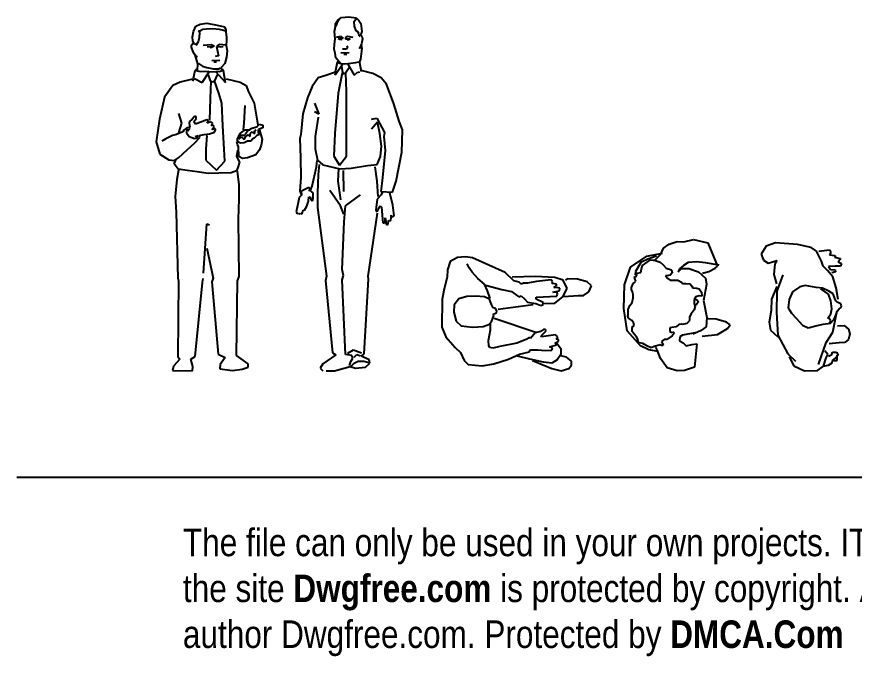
# Model space of a CAD drawing. Header units: millimetres. Extents: x 70390 to 391980, y 864 to 176336.
# Drawn here: x 70390 to 219535, y 864 to 114782 of the extents above; entities that cross this region are included whole.
import ezdxf

# ---------------------------------------------------------------- set-up
doc = ezdxf.new("R2010")
doc.units = ezdxf.units.MM
for name, color, linetype in [('01 - DWGFREE.com', 1, 'Continuous'), ('01 - DWGFREE.com @ 1', 1, 'Continuous'), ('家具外线', 144, 'Continuous')]:
    doc.layers.add(name, color=color, linetype=linetype)
doc.styles.add('Ajith', font='swissc.ttf', dxfattribs={"height": 9})

# ---------------------------------------------------------------- blocks, each defined once
blk = doc.blocks.new('MK-RC-0049')
at = {"layer": '家具外线'}
for p, q in [((70279.4, 11538.9), (70299.9, 11547.5)), ((70299.9, 11547.5), (70332.2, 11552.3)), ((70332.2, 11552.3), (70381.1, 11543.6)), ((70381.1, 11543.6), (70415.7, 11535.7)), ((70262.9, 11487.7), (70267.6, 11512.9)), ((70267.6, 11512.9), (70279.4, 11538.9)), ((70292, 11516.1), (70301.5, 11517.6)), ((70297.6, 11507.4), (70292, 11516.1)), ((70296, 11483.8), (70297.6, 11507.4)), ((70301.5, 11517.6), (70312.5, 11523.1)), ((70312.5, 11523.1), (70330.6, 11525.5)), ((70330.6, 11525.5), (70359.8, 11526.3)), ((70359.8, 11526.3), (70391.3, 11523.9)), ((70391.3, 11523.9), (70411.8, 11519.2)), ((70411.8, 11519.2), (70420.5, 11516.1)), ((70415.7, 11535.7), (70422.8, 11520.8)), ((70422.8, 11520.8), (70422.8, 11511.3)), ((70422.8, 11511.3), (70425.2, 11483.8)), ((70263.7, 11465.7), (70262.9, 11487.7)), ((70270, 11455.4), (70263.7, 11465.7)), ((70281, 11446.8), (70291.3, 11464.1)), ((70291.3, 11464.1), (70296, 11483.8)), ((70425.2, 11470.4), (70423.6, 11446)), ((70425.2, 11483.8), (70425.2, 11470.4)), ((70258.2, 11447.6), (70262.1, 11453.9)), ((70258.2, 11437.3), (70258.2, 11447.6)), ((70265.3, 11414.5), (70258.2, 11437.3)), ((70262.1, 11453.9), (70270, 11454.7)), ((70270, 11454.7), (70277.1, 11449.9)), ((70313.3, 11446.8), (70352.7, 11449.9)), ((70359.8, 11438.1), (70333.8, 11438.9)), ((70356.6, 11435.8), (70347.2, 11434.2)), ((70352.7, 11449.9), (70366.1, 11443.6)), ((70366.1, 11443.6), (70359.8, 11438.1)), ((70377.9, 11440.5), (70388.2, 11395.6)), ((70394.5, 11450.7), (70379.5, 11442.9)), ((70379.5, 11442.9), (70381.8, 11438.9)), ((70381.8, 11438.9), (70410.2, 11441.3)), ((70422.8, 11446.8), (70394.5, 11450.7)), ((70407.1, 11438.9), (70397.6, 11436.6)), ((70423.6, 11446), (70429.1, 11419.2)), ((70271.6, 11403.5), (70265.3, 11414.5)), ((70282.6, 11391.7), (70271.6, 11403.5)), ((70288.1, 11357.8), (70274.7, 11401.1)), ((70286.5, 11393.3), (70282.6, 11391.7)), ((70388.2, 11395.6), (70370.8, 11392.5)), ((70426, 11390.1), (70417.3, 11358.6)), ((70429.1, 11419.2), (70426, 11390.1)), ((70287.3, 11325.6), (70288.1, 11357.8)), ((70292, 11359.4), (70310.9, 11346)), ((70310.9, 11346), (70332.2, 11339)), ((70394.5, 11372.8), (70355.1, 11371.2)), ((70364.5, 11366.5), (70377.9, 11367.3)), ((70417.3, 11358.6), (70400, 11340.5)), ((70400, 11340.5), (70402.3, 11325.6)), ((70273.9, 11324), (70266, 11286.2)), ((70279.4, 11327.9), (70273.9, 11324)), ((70288.9, 11331.1), (70279.4, 11327.9)), ((70281, 11325.6), (70299.9, 11320.1)), ((70299.9, 11320.1), (70340.9, 11322.4)), ((70309.4, 11267.3), (70342.5, 11319.3)), ((70332.2, 11339), (70363.7, 11333.4)), ((70337.7, 11305.1), (70348, 11276)), ((70342.5, 11319.3), (70372.4, 11320.1)), ((70363.7, 11333.4), (70390.5, 11333.4)), ((70370, 11276), (70383.4, 11304.3)), ((70372.4, 11320.1), (70421.2, 11267.3)), ((70392.1, 11319.3), (70377.1, 11320.8)), ((70390.5, 11333.4), (70396.8, 11338.2)), ((70407.8, 11324.8), (70392.1, 11319.3)), ((70407.1, 11330.3), (70403.9, 11330.3)), ((70411, 11324), (70407.1, 11330.3)), ((70421.2, 11267.3), (70411, 11324)), ((70202.8, 11268.7), (70168.3, 11253.3)), ((70263.3, 11282.9), (70202.8, 11268.7)), ((70268.4, 11282.3), (70262.9, 11274.4)), ((70266, 11286.2), (70268.4, 11282.3)), ((70271.6, 11287), (70309.4, 11267.3)), ((70351.2, 11273.4), (70347.6, 11190.4)), ((70348, 11276), (70359.8, 11271.3)), ((70359.8, 11271.3), (70370, 11276)), ((70389.1, 11216.5), (70367.8, 11275.8)), ((70423.6, 11285.3), (70491.2, 11268.7)), ((70491.2, 11268.7), (70519.7, 11253.3)), ((70168.3, 11253.3), (70128, 11197.5)), ((70519.7, 11253.3), (70529.2, 11226)), ((70529.2, 11226), (70558.9, 11169.1)), ((70128, 11197.5), (70104.2, 11092)), ((70347.6, 11190.4), (70344, 11086)), ((70403.4, 11167.9), (70389.1, 11216.5)), ((70408.1, 11059.9), (70403.4, 11167.9)), ((70511.4, 11071.8), (70516.2, 11157.2)), ((70558.9, 11169.1), (70576.7, 11062.3)), ((70211.1, 11071.8), (70196.8, 11119.3)), ((70272.8, 11103.8), (70260.9, 11090.8)), ((70279.9, 11103.8), (70272.8, 11103.8)), ((70279.9, 11094.3), (70279.9, 11103.8)), ((70104.2, 11092), (70088.8, 10982.8)), ((70196.8, 11026.7), (70211.1, 11071.8)), ((70247.9, 11080.1), (70246.7, 11073)), ((70246.7, 11073), (70250.2, 11052.8)), ((70260.9, 11090.8), (70247.9, 11080.1)), ((70269.2, 11078.9), (70279.9, 11094.3)), ((70277.6, 11067.1), (70269.2, 11078.9)), ((70331, 11088.4), (70277.6, 11067.1)), ((70339.3, 11084.9), (70331, 11088.4)), ((70333.3, 11071.8), (70339.3, 11084.9)), ((70351.2, 11078.9), (70333.3, 11071.8)), ((70360.6, 11073), (70351.2, 11078.9)), ((70352.3, 11061.1), (70360.6, 11073)), ((70361.8, 11061.1), (70352.3, 11061.1)), ((70366.6, 11055.2), (70361.8, 11061.1)), ((70415.3, 10947.3), (70408.1, 11059.9)), ((70506.7, 11041), (70511.4, 11071.8)), ((70572, 11055.2), (70585, 11067.1)), ((70585, 11067.1), (70600.4, 11062.3)), ((70600.4, 11062.3), (70600.4, 11050.5)), ((70215.8, 11031.5), (70185, 11017.2)), ((70220.6, 11038.6), (70215.8, 11031.5)), ((70234.8, 11050.5), (70220.6, 11038.6)), ((70236, 11044.5), (70233.6, 11026.7)), ((70233.6, 11026.7), (70246.7, 11007.8)), ((70250.2, 11052.8), (70234.8, 11050.5)), ((70240.7, 11035), (70249.1, 11048.1)), ((70317.9, 11017.2), (70344, 11020.8)), ((70344, 11020.8), (70367.8, 11029.1)), ((70355.9, 11042.2), (70366.6, 11055.2)), ((70372.5, 11044.5), (70355.9, 11042.2)), ((70367.8, 11029.1), (70373.7, 11039.8)), ((70373.7, 11039.8), (70372.5, 11044.5)), ((70484.1, 11007.8), (70492.4, 11024.4)), ((70492.4, 11024.4), (70516.2, 11039.8)), ((70516.2, 11039.8), (70539.9, 11041)), ((70516.2, 11019.6), (70530.4, 11038.6)), ((70519.7, 11011.3), (70531.6, 11018.4)), ((70530.4, 11038.6), (70547, 11048.1)), ((70531.6, 11018.4), (70539.9, 11007.8)), ((70539.9, 11007.8), (70541.1, 11024.4)), ((70541.1, 11024.4), (70549.4, 11031.5)), ((70547, 11048.1), (70572, 11055.2)), ((70549.4, 11031.5), (70561.3, 11022)), ((70561.3, 11022), (70562.5, 11037.4)), ((70562.5, 11037.4), (70568.4, 11041)), ((70579.1, 11042.2), (70576.7, 11030.3)), ((70576.7, 11030.3), (70583.8, 11017.2)), ((70600.4, 11050.5), (70579.1, 11042.2)), ((70583.8, 11038.6), (70596.9, 10993.5)), ((70088.8, 10982.8), (70105.4, 10923.5)), ((70135.1, 10997.1), (70114.9, 10985.2)), ((70167.1, 11013.7), (70135.1, 10997.1)), ((70185, 11017.2), (70167.1, 11013.7)), ((70246.7, 11007.8), (70272.8, 10999.5)), ((70272.8, 10976.9), (70297.7, 11004.2)), ((70272.8, 10999.5), (70290.6, 11003)), ((70275.2, 11007.8), (70289.4, 11013.7)), ((70295.4, 11012.5), (70317.9, 11017.2)), ((70297.7, 11004.2), (70295.4, 11012.5)), ((70332.2, 11012.5), (70327.4, 10948.5)), ((70479.4, 10969.8), (70475.8, 10982.8)), ((70477, 10992.3), (70482.9, 11006.6)), ((70482.9, 10981.7), (70477, 10992.3)), ((70482.9, 11006.6), (70497.2, 11014.9)), ((70492.4, 10976.9), (70482.9, 10981.7)), ((70485.3, 10995.9), (70497.2, 11006.6)), ((70511.4, 10978.1), (70492.4, 10976.9)), ((70497.2, 11014.9), (70515, 11014.9)), ((70497.2, 11006.6), (70511.4, 10993.5)), ((70511.4, 10993.5), (70519.7, 11011.3)), ((70526.8, 10985.2), (70511.4, 10978.1)), ((70542.3, 10986.4), (70526.8, 10985.2)), ((70551.8, 10997.1), (70542.3, 10986.4)), ((70558.9, 11000.6), (70551.8, 10997.1)), ((70570.8, 11012.5), (70558.9, 11000.6)), ((70583.8, 11017.2), (70570.8, 11012.5)), ((70596.9, 10993.5), (70592.1, 10967.4)), ((70196.8, 10908.1), (70237.2, 10943.7)), ((70237.2, 10943.7), (70272.8, 10976.9)), ((70327.4, 10948.5), (70326.2, 10893.9)), ((70417.6, 10890.3), (70415.3, 10947.3)), ((70479.4, 10942.5), (70473.4, 10912.9)), ((70484.1, 10959.1), (70479.4, 10969.8)), ((70485.3, 10912.9), (70484.1, 10959.1)), ((70585, 10944.9), (70566, 10920)), ((70592.1, 10967.4), (70585, 10944.9)), ((70105.4, 10923.5), (70149.3, 10896.3)), ((70176.6, 10892.7), (70196.8, 10908.1)), ((70473.4, 10912.9), (70487.7, 10884.4)), ((70503.1, 10903.4), (70485.3, 10912.9)), ((70526.8, 10905.8), (70503.1, 10903.4)), ((70566, 10920), (70526.8, 10905.8)), ((70149.3, 10896.3), (70176.6, 10892.7)), ((70174.3, 10877.3), (70182.6, 10895.1)), ((70193.3, 10851.2), (70174.3, 10877.3)), ((70326.2, 10893.9), (70377.3, 10846.4)), ((70377.3, 10846.4), (70417.6, 10890.3)), ((70480.5, 10859.5), (70474.6, 10842.9)), ((70487.7, 10884.4), (70480.5, 10859.5)), ((70194.9, 10846.3), (70187.1, 10802.5)), ((70237.2, 10845.3), (70193.3, 10851.2)), ((70284.7, 10839.3), (70237.2, 10845.3)), ((70338.1, 10831), (70284.7, 10839.3)), ((70389.1, 10832.2), (70338.1, 10831)), ((70448.5, 10833.4), (70389.1, 10832.2)), ((70474.6, 10842.9), (70448.5, 10833.4)), ((70486.3, 10776.7), (70478.6, 10841.1)), ((70187.1, 10802.5), (70179.4, 10720)), ((70486.3, 10707.1), (70486.3, 10776.7)), ((70179.4, 10720), (70184.6, 10645.3)), ((70483.7, 10611.8), (70486.3, 10707.1)), ((70184.6, 10645.3), (70192.3, 10328.3)), ((70316.1, 10351.5), (70331.6, 10588.6)), ((70331.6, 10588.6), (70344.5, 10583.4)), ((70486.3, 10336), (70483.7, 10611.8)), ((70331.6, 10472.6), (70362.5, 10328.3)), ((70478.6, 10315.4), (70486.3, 10336)), ((70192.3, 10328.3), (70194.9, 10315.4)), ((70194.9, 10315.4), (70192.3, 9949.5)), ((70274.8, 9952.1), (70310.9, 10307.7)), ((70310.9, 10307.7), (70313.5, 10325.7)), ((70362.5, 10328.3), (70354.8, 10310.3)), ((70354.8, 10310.3), (70385.7, 9962.4)), ((70473.4, 9957.2), (70478.6, 10315.4)), ((70202.6, 9939.2), (70171.7, 9905.7)), ((70192.3, 9949.5), (70202.6, 9939.2)), ((70254.2, 9939.2), (70274.8, 9952.1)), ((70264.5, 9903.1), (70254.2, 9939.2)), ((70385.7, 9962.4), (70419.3, 9946.9)), ((70419.3, 9946.9), (70396.1, 9913.4)), ((70530.2, 9916), (70473.4, 9957.2)), ((70171.7, 9905.7), (70166.5, 9885)), ((70261.9, 9882.5), (70264.5, 9903.1)), ((70396.1, 9913.4), (70393.5, 9892.8)), ((70393.5, 9892.8), (70455.4, 9885)), ((70501.8, 9890.2), (70530.2, 9900.5)), ((70530.2, 9900.5), (70530.2, 9916)), ((70166.5, 9885), (70261.9, 9882.5)), ((70455.4, 9885), (70501.8, 9890.2))]:
    blk.add_line(p, q, dxfattribs=at)
blk = doc.blocks.new('MK-RC-0050')
at = {"layer": '家具外线'}
for p, q in [((71442.1, 11579.2), (71477.2, 11583.5)), ((71477.2, 11583.5), (71512.3, 11578.3)), ((71413.5, 11536.3), (71414.2, 11550.9)), ((71414.2, 11550.9), (71423.3, 11565.5)), ((71422, 11557.7), (71414.8, 11538.9)), ((71430.4, 11569.7), (71422, 11557.7)), ((71423.3, 11565.5), (71442.1, 11579.2)), ((71503.2, 11561.2), (71510.3, 11570.6)), ((71505.1, 11538), (71503.2, 11561.2)), ((71510.3, 11570.6), (71515.5, 11573.2)), ((71512.3, 11578.3), (71526.6, 11565.5)), ((71526.6, 11565.5), (71535, 11551.7)), ((71535, 11551.7), (71539.6, 11512.3)), ((71409, 11513.1), (71413.5, 11536.3)), ((71410.9, 11495.1), (71409, 11513.1)), ((71512.9, 11516.6), (71505.1, 11538)), ((71521.4, 11510.6), (71512.9, 11516.6)), ((71526.6, 11503.7), (71521.4, 11510.6)), ((71527.9, 11491.7), (71526.6, 11503.7)), ((71539.6, 11512.3), (71533.7, 11494.3)), ((71408.3, 11449.7), (71412.2, 11478)), ((71412.2, 11478), (71410.9, 11495.1)), ((71418.1, 11484.8), (71438.2, 11490)), ((71427.2, 11478.8), (71444.1, 11474.5)), ((71449.9, 11478.8), (71427.2, 11478.8)), ((71444.1, 11474.5), (71433.7, 11474.5)), ((71438.2, 11490), (71449.9, 11478.8)), ((71471.4, 11488.3), (71460.3, 11481.4)), ((71460.3, 11481.4), (71462.9, 11478)), ((71462.9, 11478), (71484.3, 11477.1)), ((71484.3, 11477.1), (71470.1, 11473.7)), ((71470.1, 11473.7), (71479.1, 11472.8)), ((71498.6, 11484), (71471.4, 11488.3)), ((71533.7, 11494.3), (71526.6, 11489.1)), ((71533.7, 11494.3), (71539.6, 11490)), ((71542.8, 11477.1), (71538.3, 11454)), ((71539.6, 11490), (71542.8, 11477.1)), ((71407, 11428.2), (71408.3, 11449.7)), ((71412.9, 11408.5), (71407, 11428.2)), ((71466.2, 11428.2), (71447.3, 11428.2)), ((71470.7, 11434.2), (71466.2, 11428.2)), ((71468.1, 11444.5), (71470.7, 11434.2)), ((71532.4, 11437.7), (71527.2, 11429.1)), ((71538.3, 11454), (71532.4, 11437.7)), ((71539.6, 11431.7), (71537, 11405.1)), ((71537.6, 11448.8), (71539.6, 11431.7)), ((71416.1, 11386.2), (71412.9, 11408.5)), ((71436.9, 11360.5), (71416.1, 11386.2)), ((71439.5, 11409.4), (71479.1, 11411.1)), ((71453.2, 11404.2), (71468.8, 11404.2)), ((71533.1, 11380.2), (71527.2, 11363.9)), ((71537, 11405.1), (71533.1, 11380.2)), ((71422, 11364.8), (71410.9, 11309)), ((71412.9, 11303.9), (71449.3, 11357)), ((71428.5, 11369.9), (71422, 11364.8)), ((71424.6, 11363.9), (71438.9, 11358.8)), ((71438.9, 11358.8), (71455.8, 11357)), ((71442.8, 11344.2), (71446.7, 11316.7)), ((71455.8, 11357), (71474.6, 11358.8)), ((71465.5, 11319.3), (71479.8, 11339.9)), ((71473.3, 11355.3), (71503.8, 11302.2)), ((71474.6, 11358.8), (71511.6, 11363)), ((71511.6, 11363), (71525.3, 11367.3)), ((71527.2, 11363.9), (71529.8, 11363)), ((71529.8, 11363), (71537, 11320.2)), ((71367, 11301.1), (71330.2, 11289.8)), ((71413.5, 11317.2), (71367, 11301.1)), ((71410.9, 11309), (71412.9, 11303.9)), ((71446.6, 11312.4), (71427, 11217)), ((71446.7, 11316.7), (71455.8, 11307.3)), ((71455.8, 11307.3), (71465.5, 11319.3)), ((71466.2, 11225.1), (71463.8, 11314)), ((71503.8, 11302.2), (71517.5, 11315)), ((71517.5, 11315), (71531.1, 11319.3)), ((71592.4, 11310.8), (71537.3, 11325.3)), ((71632.8, 11289.8), (71592.4, 11310.8)), ((71330.2, 11289.8), (71302.1, 11247.7)), ((71658.5, 11259.1), (71632.8, 11289.8)), ((71302.1, 11247.7), (71280, 11194.4)), ((71466.2, 11105.5), (71466.2, 11225.1)), ((71694.1, 11165.3), (71658.5, 11259.1)), ((71280, 11194.4), (71256.7, 11116.8)), ((71427, 11217), (71409.9, 11023.1)), ((71313.1, 11168.5), (71333.9, 11115.2)), ((71719.8, 11081.3), (71694.1, 11165.3)), ((71256.7, 11116.8), (71246.9, 11018.2)), ((71333.9, 11115.2), (71313.1, 11126.5)), ((71330.2, 11100.6), (71316.8, 11008.5)), ((71467.4, 10973), (71466.2, 11105.5)), ((71586.3, 11090.9), (71612, 11095.8)), ((71615.7, 11076.4), (71587.5, 11044.1)), ((71612, 11095.8), (71648.7, 11027.9)), ((71626.7, 11023.1), (71615.7, 11076.4)), ((71735.7, 11040.8), (71719.8, 11081.3)), ((71246.9, 11018.2), (71242, 10998.8)), ((71409.9, 11023.1), (71406.2, 10913.1)), ((71634, 10961.6), (71626.7, 11023.1)), ((71648.7, 11027.9), (71646.3, 11008.5)), ((71732, 10932.5), (71735.7, 11040.8)), ((71242, 10998.8), (71245.7, 10905.1)), ((71316.8, 11008.5), (71316.8, 10948.7)), ((71646.3, 11008.5), (71652.4, 10940.6)), ((71316.8, 10948.7), (71327.8, 10895.4)), ((71466.2, 10913.1), (71467.4, 10973)), ((71630.4, 10911.5), (71634, 10961.6)), ((71652.4, 10940.6), (71637.7, 10795.1)), ((71245.7, 10905.1), (71248.2, 10811.3)), ((71406.2, 10913.1), (71433.1, 10871.1)), ((71433.1, 10871.1), (71466.2, 10913.1)), ((71613.2, 10874.4), (71630.4, 10911.5)), ((71705.1, 10793.5), (71732, 10932.5)), ((71302.1, 10769.3), (71322.9, 10863)), ((71322.9, 10863), (71326.6, 10893.7)), ((71327.8, 10895.4), (71352.3, 10872.7)), ((71335, 10873.6), (71331, 10825.9)), ((71352.3, 10872.7), (71434.4, 10853.3)), ((71488.3, 10856.6), (71566.7, 10869.5)), ((71566.7, 10869.5), (71613.2, 10874.4)), ((71614.2, 10794.1), (71604.1, 10863)), ((71331, 10825.9), (71327, 10738.4)), ((71427.4, 10794.1), (71429.4, 10855)), ((71434.4, 10853.3), (71488.3, 10856.6)), ((71453.5, 10743.7), (71451.5, 10844.4)), ((71248.2, 10811.3), (71243.3, 10746.7)), ((71439.5, 10704), (71427.4, 10794.1)), ((71618.2, 10719.9), (71614.2, 10794.1)), ((71637.7, 10795.1), (71631.6, 10743.4)), ((71687.9, 10740.2), (71705.1, 10793.5)), ((71243.3, 10746.7), (71250.6, 10725.6)), ((71248.4, 10745), (71251, 10725.9)), ((71250.6, 10746.7), (71286.1, 10764.4)), ((71292.7, 10748.4), (71284.2, 10749.5)), ((71286.1, 10764.4), (71291, 10758)), ((71291, 10758), (71292.3, 10746.7)), ((71292.3, 10746.7), (71302.1, 10769.3)), ((71307.2, 10738.2), (71292.7, 10748.4)), ((71307.2, 10724.8), (71307.2, 10738.2)), ((71327, 10738.4), (71327, 10666.9)), ((71437.4, 10674.8), (71387.2, 10749)), ((71631.6, 10743.4), (71687.9, 10740.2)), ((71638.5, 10739.4), (71633.4, 10728.1)), ((71689.6, 10678.7), (71675.1, 10737.1)), ((71239, 10714.6), (71233.9, 10691)), ((71251, 10725.9), (71239, 10714.6)), ((71275.7, 10673.1), (71285, 10697.8)), ((71285, 10697.8), (71285.9, 10718)), ((71285.9, 10718), (71291.8, 10716.9)), ((71291.8, 10716.9), (71295.2, 10707.9)), ((71295.2, 10707.9), (71302.1, 10698.9)), ((71302.1, 10698.9), (71306.3, 10706.8)), ((71306.3, 10706.8), (71307.2, 10724.8)), ((71461.5, 10674.8), (71533.8, 10727.8)), ((71614.6, 10706.8), (71607.8, 10654)), ((71633.4, 10728.1), (71614.6, 10706.8)), ((71233.9, 10691), (71225.4, 10646.1)), ((71256.1, 10642.7), (71258.6, 10656.2)), ((71258.6, 10656.2), (71264.6, 10654)), ((71264.6, 10654), (71275.7, 10673.1)), ((71327, 10666.9), (71371.2, 10338.3)), ((71453.5, 10635.1), (71437.4, 10674.8)), ((71455.5, 10598), (71461.5, 10674.8)), ((71614.6, 10646.1), (71628.3, 10675.3)), ((71628.3, 10675.3), (71634.2, 10669.7)), ((71634.2, 10669.7), (71641.9, 10594.4)), ((71695.6, 10628.1), (71689.6, 10678.7)), ((71225.4, 10646.1), (71230.5, 10638.2)), ((71230.5, 10638.2), (71236.5, 10640.5)), ((71236.5, 10640.5), (71240.7, 10634.9)), ((71240.7, 10634.9), (71245.9, 10640.5)), ((71245.9, 10640.5), (71252.7, 10636)), ((71252.7, 10636), (71256.1, 10642.7)), ((71570, 10338.3), (71616.2, 10640.4)), ((71607.8, 10654), (71614.6, 10646.1)), ((71652.1, 10597.8), (71653, 10616.9)), ((71653, 10616.9), (71658.9, 10584.3)), ((71681.9, 10615.7), (71681.9, 10630.4)), ((71681.9, 10630.4), (71687.9, 10620.2)), ((71687.9, 10620.2), (71695.6, 10628.1)), ((71445.5, 10370.1), (71455.5, 10598)), ((71641.9, 10594.4), (71649.6, 10592.1)), ((71649.6, 10592.1), (71652.1, 10597.8)), ((71658.9, 10584.3), (71667.4, 10587.7)), ((71667.4, 10587.7), (71669.1, 10604.5)), ((71669.1, 10604.5), (71678.5, 10603.4)), ((71678.5, 10603.4), (71681.9, 10615.7)), ((71371.2, 10338.3), (71365.1, 10317.1)), ((71451.5, 10340.9), (71445.5, 10370.1)), ((71445.5, 10319.7), (71451.5, 10340.9)), ((71572, 10322.4), (71570, 10338.3)), ((71365.1, 10317.1), (71399.3, 9969.9)), ((71461.5, 9962), (71445.5, 10319.7)), ((71551.9, 9964.6), (71572, 10322.4)), ((71473.6, 9967.3), (71499.7, 9983.2)), ((71499.7, 9983.2), (71537.9, 9969.9)), ((71415.4, 9959.3), (71353.1, 9916.9)), ((71399.3, 9969.9), (71415.4, 9959.3)), ((71491.7, 9956.7), (71461.5, 9962)), ((71487.7, 9927.5), (71497.7, 9943.4)), ((71497.7, 9943.4), (71491.7, 9956.7)), ((71502.8, 9948.8), (71515.7, 9960.6)), ((71515.7, 9960.6), (71533.6, 9955.4)), ((71537.9, 9954), (71551.9, 9964.6)), ((71576, 9935.5), (71537.9, 9954)), ((71578, 9919.6), (71576, 9935.5)), ((71353.1, 9916.9), (71341, 9895.7)), ((71341, 9895.7), (71353.1, 9882.5)), ((71409.3, 9882.5), (71483.6, 9903.7)), ((71481.6, 9909), (71487.7, 9927.5)), ((71483.6, 9903.7), (71509.7, 9895.7)), ((71487, 9903), (71502.8, 9920.1)), ((71502.8, 9920.1), (71522.7, 9929.2)), ((71509.7, 9895.7), (71557.9, 9901)), ((71522.7, 9929.2), (71549.4, 9929.2)), ((71549.4, 9929.2), (71574.2, 9922.7)), ((71557.9, 9901), (71578, 9919.6)), ((71369.2, 9882.5), (71409.3, 9882.5))]:
    blk.add_line(p, q, dxfattribs=at)
blk = doc.blocks.new('MK-RC-0053')
at = {"layer": '家具外线'}
for p, q in [((75318.6, 10359.9), (75307.9, 10323.4)), ((75350.5, 10378.1), (75318.6, 10359.9)), ((75385.5, 10381.2), (75350.5, 10378.1)), ((75416, 10376.6), (75385.5, 10381.2)), ((75402.3, 10332.5), (75393.1, 10349.3)), ((75559, 10312.8), (75416, 10376.6)), ((75307.9, 10323.4), (75306.4, 10291.5)), ((75414.4, 10314.3), (75402.3, 10332.5)), ((75440.3, 10285.4), (75414.4, 10314.3)), ((75597.1, 10276.3), (75559, 10312.8)), ((75306.4, 10291.5), (75292.7, 10241.3)), ((75469.2, 10261.1), (75440.3, 10285.4)), ((75689.9, 10294.5), (75589.4, 10291.5)), ((75619.9, 10270.2), (75597.1, 10276.3)), ((75696, 10273.2), (75656.4, 10265.6)), ((75775.1, 10290), (75689.9, 10294.5)), ((75759.9, 10280.8), (75696, 10273.2)), ((75766, 10271.7), (75759.9, 10280.8)), ((75811.6, 10279.3), (75775.1, 10290)), ((75829.9, 10242.8), (75811.6, 10279.3)), ((75832.9, 10283.9), (75822.3, 10279.3)), ((75874, 10282.4), (75832.9, 10283.9)), ((75916.6, 10271.7), (75874, 10282.4)), ((75292.7, 10241.3), (75283.6, 10195.7)), ((75481.4, 10232.2), (75469.2, 10261.1)), ((75473.8, 10256.5), (75543.8, 10238.3)), ((75543.8, 10238.3), (75586.4, 10229.1)), ((75629, 10261.1), (75619.9, 10270.2)), ((75639.7, 10265.6), (75629, 10261.1)), ((75656.4, 10265.6), (75639.7, 10265.6)), ((75764.4, 10264.1), (75766, 10271.7)), ((75782.7, 10261.1), (75764.4, 10264.1)), ((75772.1, 10247.4), (75782.7, 10253.5)), ((75790.3, 10245.9), (75772.1, 10247.4)), ((75782.7, 10253.5), (75782.7, 10261.1)), ((75797.9, 10244.3), (75790.3, 10245.9)), ((75796.4, 10232.2), (75797.9, 10244.3)), ((75810.1, 10206.3), (75829.9, 10242.8)), ((75936.4, 10253.5), (75916.6, 10271.7)), ((75924.2, 10227.6), (75936.4, 10253.5)), ((75391.6, 10207.8), (75356.6, 10197.2)), ((75429.7, 10209.4), (75391.6, 10207.8)), ((75469.2, 10206.3), (75429.7, 10209.4)), ((75490.5, 10195.7), (75469.2, 10206.3)), ((75493.6, 10198.7), (75481.4, 10232.2)), ((75586.4, 10229.1), (75618.4, 10206.3)), ((75618.4, 10206.3), (75629, 10210.9)), ((75629, 10210.9), (75642.7, 10197.2)), ((75694.4, 10204.8), (75784.2, 10209.4)), ((75694.4, 10195.7), (75694.4, 10204.8)), ((75767.5, 10226.1), (75796.4, 10232.2)), ((75785.8, 10224.6), (75767.5, 10226.1)), ((75775.1, 10179), (75810.1, 10206.3)), ((75784.2, 10209.4), (75787.3, 10217)), ((75787.3, 10217), (75785.8, 10224.6)), ((75814.7, 10207.8), (75877.1, 10212.4)), ((75877.1, 10212.4), (75901.4, 10212.4)), ((75901.4, 10212.4), (75924.2, 10227.6)), ((75283.6, 10195.7), (75282, 10074)), ((75336.8, 10171.4), (75335.3, 10139.4)), ((75356.6, 10197.2), (75336.8, 10171.4)), ((75499.7, 10172.9), (75490.5, 10195.7)), ((75507.3, 10157.7), (75499.7, 10172.9)), ((75528.6, 10151.6), (75680.7, 10172.9)), ((75642.7, 10197.2), (75656.4, 10182)), ((75656.4, 10182), (75692.9, 10177.4)), ((75692.9, 10177.4), (75714.2, 10168.3)), ((75724.9, 10180.5), (75694.4, 10195.7)), ((75714.2, 10168.3), (75724.9, 10172.9)), ((75724.9, 10172.9), (75724.9, 10180.5)), ((75726.4, 10177.4), (75775.1, 10179)), ((75335.3, 10139.4), (75344.4, 10099.9)), ((75516.4, 10154.6), (75507.3, 10157.7)), ((75507.3, 10130.3), (75521, 10136.4)), ((75508.8, 10124.2), (75507.3, 10130.3)), ((75522.5, 10145.5), (75516.4, 10154.6)), ((75521, 10136.4), (75522.5, 10145.5)), ((75344.4, 10099.9), (75367.3, 10078.6)), ((75490.5, 10086.2), (75501.2, 10101.4)), ((75501.2, 10101.4), (75508.8, 10124.2)), ((75510.3, 10112.1), (75697.5, 10049.7)), ((75282, 10074), (75300.3, 10031.5)), ((75367.3, 10078.6), (75416, 10074)), ((75416, 10074), (75463.1, 10077.1)), ((75463.1, 10077.1), (75490.5, 10086.2)), ((75486, 10014.7), (75495.1, 10061.9)), ((75495.1, 10061.9), (75495.1, 10087.7)), ((75712.7, 10054.3), (75689.9, 10048.2)), ((75726.4, 10063.4), (75712.7, 10054.3)), ((75715.7, 10036), (75738.6, 10057.3)), ((75735.5, 10063.4), (75726.4, 10063.4)), ((75738.6, 10057.3), (75735.5, 10063.4)), ((75300.3, 10031.5), (75341.4, 9984.3)), ((75650.3, 10019.3), (75609.2, 10004.1)), ((75667.1, 10028.4), (75650.3, 10019.3)), ((75670.1, 10023.9), (75667.1, 10028.4)), ((75689.9, 10048.2), (75670.1, 10023.9)), ((75717.3, 10031.5), (75715.7, 10036)), ((75778.1, 10040.6), (75717.3, 10031.5)), ((75788.8, 10031.5), (75778.1, 10040.6)), ((75781.2, 10020.8), (75788.8, 10031.5)), ((75791.8, 10019.3), (75781.2, 10020.8)), ((75791.8, 10011.7), (75791.8, 10019.3)), ((75341.4, 9984.3), (75364.2, 9963.1)), ((75487.5, 9991.9), (75486, 10014.7)), ((75492.1, 9984.3), (75487.5, 9991.9)), ((75505.7, 9981.3), (75492.1, 9984.3)), ((75536.2, 9988.9), (75505.7, 9981.3)), ((75609.2, 10004.1), (75536.2, 9988.9)), ((75752.3, 9987.4), (75782.7, 9996.5)), ((75766, 9982.8), (75752.3, 9987.4)), ((75762.9, 9973.7), (75766, 9982.8)), ((75775.1, 10004.1), (75791.8, 10011.7)), ((75784.2, 10001.1), (75775.1, 10004.1)), ((75782.7, 9996.5), (75784.2, 10001.1)), ((75784.2, 10004.1), (75802.5, 9979.8)), ((75364.2, 9963.1), (75379.4, 9928.1)), ((75574.2, 9934.2), (75621.4, 9955.5)), ((75667.1, 9934.2), (75612.3, 9946.3)), ((75621.4, 9955.5), (75665.5, 9966.1)), ((75665.5, 9966.1), (75668.6, 9975.2)), ((75668.6, 9975.2), (75702.1, 9975.2)), ((75702.1, 9975.2), (75734, 9972.2)), ((75734, 9972.2), (75762.9, 9973.7)), ((75802.5, 9953.9), (75785.8, 9931.1)), ((75802.5, 9979.8), (75802.5, 9953.9)), ((75826.8, 9941.8), (75802.5, 9947.8)), ((75379.4, 9928.1), (75397.7, 9909.8)), ((75397.7, 9909.8), (75458.6, 9905.3)), ((75458.6, 9905.3), (75508.8, 9912.9)), ((75508.8, 9912.9), (75574.2, 9934.2)), ((75726.4, 9920.5), (75667.1, 9934.2)), ((75677.7, 9928.1), (75762.9, 9893.1)), ((75762.9, 9915.9), (75726.4, 9920.5)), ((75785.8, 9931.1), (75762.9, 9915.9)), ((75848.1, 9925), (75826.8, 9941.8)), ((75837.5, 9893.1), (75848.1, 9908.3)), ((75848.1, 9908.3), (75848.1, 9925)), ((75762.9, 9893.1), (75804, 9882.5)), ((75804, 9882.5), (75837.5, 9893.1))]:
    blk.add_line(p, q, dxfattribs=at)
blk = doc.blocks.new('MK-RC-0060')
at = {"layer": '家具外线'}
for p, q in [((85306.6, 10446.4), (85347.8, 10456.3)), ((85347.8, 10456.3), (85410.5, 10441.5)), ((85217.4, 10418.4), (85242.2, 10436.5)), ((85242.2, 10436.5), (85276.8, 10448.1)), ((85276.8, 10448.1), (85306.6, 10446.4)), ((85410.5, 10441.5), (85453.4, 10339.2)), ((85073.9, 10335.9), (85144.8, 10383.7)), ((85144.8, 10383.7), (85212.5, 10396.9)), ((85187.7, 10383.7), (85149.8, 10370.6)), ((85181.1, 10367.3), (85205.9, 10392)), ((85205.9, 10392), (85217.4, 10418.4)), ((85118.4, 10355.7), (85095.3, 10316.1)), ((85149.8, 10370.6), (85118.4, 10355.7)), ((85126, 10342.7), (85146.2, 10357.8)), ((85146.2, 10357.8), (85161.3, 10367.9)), ((85161.3, 10367.9), (85178.1, 10366.3)), ((85172.4, 10364.4), (85181.1, 10367.3)), ((85178.1, 10366.3), (85203.3, 10357.8)), ((85203.3, 10357.8), (85216.8, 10346.1)), ((85216.8, 10346.1), (85228.6, 10331)), ((85324.7, 10355.7), (85304.9, 10342.5)), ((85361, 10359), (85324.7, 10355.7)), ((85400.6, 10354.1), (85361, 10359)), ((85460, 10344.2), (85400.6, 10354.1)), ((85047.4, 10258.4), (85073.9, 10335.9)), ((85095.3, 10316.1), (85094, 10302.4)), ((85100.7, 10309.1), (85119.2, 10312.5)), ((85100.7, 10302.4), (85100.7, 10309.1)), ((85119.2, 10312.5), (85120.9, 10327.6)), ((85120.9, 10327.6), (85126, 10342.7)), ((85228.6, 10331), (85252.1, 10324.2)), ((85255.5, 10310.8), (85247.1, 10300.7)), ((85252.1, 10324.2), (85255.5, 10310.8)), ((85281.8, 10314.5), (85296.7, 10329.3)), ((85286.7, 10327.7), (85281.8, 10314.5)), ((85304.9, 10342.5), (85286.7, 10327.7)), ((85296.7, 10329.3), (85328, 10329.3)), ((85328, 10329.3), (85370.9, 10314.5)), ((85370.9, 10314.5), (85400.6, 10288.1)), ((85387.4, 10309.5), (85415.5, 10316.1)), ((85415.5, 10316.1), (85443.5, 10331)), ((85443.5, 10331), (85453.4, 10339.2)), ((85089, 10290.6), (85095.7, 10294)), ((85092.3, 10285.6), (85089, 10290.6)), ((85090.6, 10268.8), (85097.4, 10273.8)), ((85097.4, 10273.8), (85092.3, 10285.6)), ((85095.7, 10294), (85097.4, 10292.3)), ((85097.4, 10292.3), (85100.7, 10302.4)), ((85238.7, 10299), (85226.9, 10297.3)), ((85226.9, 10297.3), (85237, 10285.6)), ((85237, 10285.6), (85247.1, 10278.9)), ((85247.1, 10300.7), (85238.7, 10299)), ((85247.1, 10278.9), (85262.2, 10278.9)), ((85262.2, 10278.9), (85280.7, 10278.9)), ((85280.7, 10278.9), (85295.9, 10270.5)), ((85400.6, 10288.1), (85405.6, 10260.1)), ((85044.1, 10154.5), (85047.4, 10258.4)), ((85077.2, 10246.9), (85085.6, 10263.7)), ((85077.2, 10238.5), (85077.2, 10246.9)), ((85082.2, 10228.4), (85077.2, 10238.5)), ((85085.6, 10263.7), (85090.6, 10268.8)), ((85295.9, 10270.5), (85300.9, 10263.7)), ((85300.9, 10263.7), (85314.4, 10263.7)), ((85314.4, 10263.7), (85334.6, 10262)), ((85334.6, 10262), (85341.3, 10252)), ((85341.3, 10252), (85346.3, 10245.2)), ((85346.3, 10245.2), (85363.2, 10243.6)), ((85363.2, 10243.6), (85373.2, 10240.2)), ((85373.2, 10240.2), (85383.3, 10226.8)), ((85405.6, 10260.1), (85392.4, 10189.2)), ((85080.6, 10181.4), (85085.6, 10201.5)), ((85085.6, 10216.7), (85082.2, 10228.4)), ((85085.6, 10201.5), (85085.6, 10216.7)), ((85358.1, 10206.6), (85351.4, 10194.8)), ((85352.6, 10199.4), (85352.8, 10197.4)), ((85373.2, 10209.9), (85358.1, 10206.6)), ((85385, 10208.3), (85373.2, 10209.9)), ((85383.3, 10226.8), (85385, 10208.3)), ((85063.7, 10151.1), (85070.5, 10167.9)), ((85070.5, 10167.9), (85080.6, 10181.4)), ((85351.4, 10194.8), (85351.4, 10176.3)), ((85351.4, 10176.3), (85356.4, 10164.6)), ((85356.4, 10164.6), (85351.4, 10149.4)), ((85352.8, 10166.1), (85352.4, 10165.4)), ((85352.8, 10197.4), (85362.7, 10192.5)), ((85362.7, 10176), (85352.8, 10166.1)), ((85362.7, 10192.5), (85370.9, 10184.2)), ((85370.9, 10184.2), (85362.7, 10176)), ((85392.4, 10189.2), (85407.2, 10115)), ((85059, 10057.3), (85044.1, 10154.5)), ((85062.1, 10120.9), (85063.7, 10129.3)), ((85063.7, 10129.3), (85063.7, 10151.1)), ((85337.9, 10131), (85331.2, 10119.2)), ((85351.4, 10149.4), (85337.9, 10131)), ((85065.4, 10112.5), (85062.1, 10120.9)), ((85077.2, 10104.1), (85065.4, 10112.5)), ((85087.3, 10094), (85077.2, 10104.1)), ((85089, 10080.5), (85087.3, 10094)), ((85329.5, 10099), (85319.4, 10088.9)), ((85331.2, 10105.7), (85329.5, 10099)), ((85331.2, 10119.2), (85331.2, 10105.7)), ((85407.2, 10115), (85403.9, 10075.4)), ((85446.8, 10108.4), (85412.2, 10110)), ((85493, 10095.2), (85446.8, 10108.4)), ((85507.9, 10083.6), (85493, 10095.2)), ((85116.8, 9991.3), (85059, 10057.3)), ((85080.6, 10068.8), (85083.9, 10077.2)), ((85080.6, 10055.3), (85080.6, 10068.8)), ((85089, 10043.6), (85080.6, 10055.3)), ((85083.9, 10077.2), (85089, 10080.5)), ((85253.8, 10072.1), (85245.4, 10070.5)), ((85245.4, 10070.5), (85245.4, 10055.3)), ((85245.4, 10055.3), (85255.5, 10050.3)), ((85272.3, 10075.5), (85253.8, 10072.1)), ((85255.5, 10050.3), (85257.2, 10053.6)), ((85257.2, 10053.6), (85263.9, 10046.9)), ((85284.1, 10085.6), (85272.3, 10075.5)), ((85295.9, 10087.3), (85284.1, 10085.6)), ((85300.9, 10085.6), (85295.9, 10087.3)), ((85319.4, 10088.9), (85300.9, 10085.6)), ((85379.2, 10057.3), (85346.2, 10042.4)), ((85403.9, 10075.4), (85379.2, 10057.3)), ((85453.4, 10040.8), (85496.3, 10067.2)), ((85496.3, 10067.2), (85507.9, 10083.6)), ((85099.1, 10031.8), (85089, 10043.6)), ((85105.8, 10021.7), (85099.1, 10031.8)), ((85107.5, 10011.6), (85105.8, 10021.7)), ((85220.2, 10020), (85208.4, 10011.6)), ((85231.9, 10020), (85220.2, 10020)), ((85255.5, 10035.2), (85231.9, 10020)), ((85263.9, 10046.9), (85255.5, 10035.2)), ((85288.4, 10030.9), (85286.7, 10014.4)), ((85300, 10039.1), (85288.4, 10030.9)), ((85362.7, 10049.8), (85300, 10039.1)), ((85385.8, 10034.2), (85453.4, 10040.8)), ((85107.5, 10001.5), (85107.5, 10011.6)), ((85109.2, 10003.2), (85107.5, 10001.5)), ((85112.5, 10004.9), (85109.2, 10003.2)), ((85127.7, 10001.5), (85112.5, 10004.9)), ((85153.1, 9974.8), (85116.8, 9991.3)), ((85144.5, 9991.5), (85127.7, 10001.5)), ((85163, 9983.1), (85144.5, 9991.5)), ((85176.4, 9989.8), (85163, 9983.1)), ((85198.3, 9994.8), (85176.4, 9989.8)), ((85189.4, 9974.8), (85184.2, 9985.9)), ((85201.7, 9996.5), (85198.3, 9994.8)), ((85208.4, 9993.1), (85201.7, 9996.5)), ((85208.4, 10011.6), (85215.1, 9998.2)), ((85216.8, 9993.1), (85208.4, 9993.1)), ((85215.1, 9998.2), (85216.8, 9993.1)), ((85286.7, 10014.4), (85303.3, 10004.5)), ((85303.3, 10004.5), (85316.5, 9991.3)), ((85316.5, 9991.3), (85341.2, 9997.9)), ((85341.2, 9997.9), (85362.7, 10001.2)), ((85362.7, 10001.2), (85352.8, 9899)), ((85194.3, 9966.6), (85153.1, 9974.8)), ((85204.2, 9936.9), (85189.4, 9974.8)), ((85233.9, 9895.7), (85204.2, 9936.9)), ((85276.8, 9882.5), (85233.9, 9895.7)), ((85309.9, 9884.1), (85276.8, 9882.5)), ((85352.8, 9899), (85309.9, 9884.1))]:
    blk.add_line(p, q, dxfattribs=at)
blk = doc.blocks.new('MK-RC-0061')
at = {"layer": '家具外线'}
for p, q in [((85869.3, 10427.6), (85847.3, 10392)), ((85909.9, 10441.1), (85869.3, 10427.6)), ((86006.5, 10434.3), (85909.9, 10441.1)), ((86065.8, 10420.8), (86006.5, 10434.3)), ((86089.5, 10405.6), (86065.8, 10420.8)), ((85847.3, 10392), (85857.4, 10366.6)), ((86111.6, 10361.5), (86089.5, 10405.6)), ((86099.7, 10405.6), (86145.5, 10410.6)), ((86145.5, 10410.6), (86152.2, 10398.8)), ((86152.2, 10398.8), (86145.5, 10388.6)), ((86145.5, 10388.6), (86169.2, 10386.9)), ((86169.2, 10386.9), (86172.6, 10380.2)), ((85857.4, 10366.6), (85877.8, 10353.1)), ((85877.8, 10353.1), (85916.7, 10364.9)), ((85906.6, 10349.7), (85903.2, 10304)), ((85916.7, 10364.9), (85906.6, 10349.7)), ((86118.3, 10339.5), (86111.6, 10361.5)), ((86172.6, 10380.2), (86167.5, 10378.5)), ((86167.5, 10378.5), (86192.9, 10373.4)), ((86192.9, 10368.3), (86184.4, 10358.2)), ((86184.4, 10358.2), (86198, 10351.4)), ((86192.9, 10373.4), (86192.9, 10368.3)), ((86198, 10351.4), (86194.6, 10339.5)), ((86137, 10320.9), (86118.3, 10339.5)), ((86160.7, 10293.8), (86137, 10320.9)), ((86170.9, 10339.5), (86142.1, 10337.8)), ((86142.1, 10337.8), (86150.5, 10326)), ((86150.5, 10326), (86170.9, 10324.3)), ((86172.6, 10315.8), (86155.6, 10310.8)), ((86194.6, 10339.5), (86170.9, 10339.5)), ((86170.9, 10324.3), (86172.6, 10315.8)), ((85903.2, 10304), (85915, 10263.4)), ((85942.1, 10302.3), (85916.7, 10231.2)), ((86174.3, 10244.7), (86160.7, 10293.8)), ((85916.7, 10251.5), (85893, 10195.6)), ((86016, 10249.2), (85984, 10228.4)), ((86039.8, 10255.7), (86016, 10249.2)), ((86071.2, 10250.3), (86039.8, 10255.7)), ((86087.9, 10246.2), (86071.2, 10250.3)), ((86115.7, 10243.2), (86087.9, 10246.2)), ((86142.1, 10217.6), (86108.2, 10241.3)), ((86143, 10230.8), (86115.7, 10243.2)), ((86184.4, 10194), (86174.3, 10244.7)), ((85916.7, 10231.2), (85915, 10138.1)), ((85984, 10228.4), (85969.2, 10194)), ((86152.2, 10188.9), (86142.1, 10217.6)), ((86161.4, 10218.9), (86143, 10230.8)), ((86169.7, 10198.2), (86161.4, 10218.9)), ((85893, 10195.6), (85891.3, 10146.6)), ((85969.2, 10194), (85965.6, 10157.3)), ((86155.6, 10153.3), (86152.2, 10188.9)), ((86173.9, 10188.7), (86169.7, 10198.2)), ((86179.2, 10183.3), (86173.9, 10188.7)), ((86194.7, 10175.6), (86179.2, 10183.3)), ((86198.8, 10166.2), (86194.7, 10175.6)), ((86197, 10159.6), (86198.8, 10166.2)), ((85891.3, 10146.6), (85882.8, 10095.8)), ((85915, 10138.1), (85920.1, 10038.2)), ((85965.6, 10157.3), (85980.4, 10135.3)), ((85980.4, 10135.3), (86000, 10113.4)), ((86138.7, 10112.7), (86152.2, 10131.3)), ((86152.2, 10131.3), (86155.6, 10153.3)), ((86166.8, 10108), (86175.7, 10128.8)), ((86172.6, 10109.3), (86179.3, 10144.9)), ((86175.7, 10128.8), (86179.8, 10143)), ((86179.8, 10143), (86188.7, 10153.7)), ((86188.7, 10153.7), (86197, 10159.6)), ((85882.8, 10095.8), (85887.9, 10060.2)), ((86000, 10113.4), (86027.9, 10082)), ((86118.1, 10086.1), (86150.2, 10091.4)), ((86147.1, 10109.3), (86138.7, 10112.7)), ((86152.2, 10100.8), (86147.1, 10109.3)), ((86147.1, 10090.7), (86152.2, 10100.8)), ((86150.2, 10091.4), (86166.8, 10108)), ((86160.7, 10051.8), (86172.6, 10109.3)), ((85887.9, 10060.2), (85920.1, 10031.4)), ((86027.9, 10082), (86052.2, 10071.3)), ((86052.2, 10071.3), (86086.1, 10079)), ((86086.1, 10079), (86118.1, 10086.1)), ((86181, 10078.8), (86209.8, 10080.5)), ((86209.8, 10080.5), (86228.5, 10065.3)), ((86228.5, 10065.3), (86235.2, 10045)), ((85920.1, 10038.2), (85964.2, 9957)), ((86131.9, 10006), (86160.7, 10051.8)), ((86228.5, 10019.6), (86213.2, 10006)), ((86235.2, 10045), (86228.5, 10019.6)), ((86098, 9911.2), (86131.9, 10006)), ((86187.8, 10004.4), (86143.8, 10001)), ((86213.2, 10006), (86187.8, 10004.4)), ((85964.2, 9957), (85998, 9924.8)), ((85969.2, 9943.4), (85989.6, 9904.5)), ((86138.7, 9953.6), (86125.1, 9970.5)), ((86131.9, 9940), (86138.7, 9953.6)), ((86142.1, 9946.8), (86155.6, 9953.6)), ((86155.6, 9953.6), (86159, 9963.7)), ((86159, 9963.7), (86175.9, 9963.7)), ((86184.4, 9951.9), (86172.6, 9940)), ((86179.3, 9946.8), (86174.3, 9946.8)), ((86175.9, 9963.7), (86184.4, 9951.9)), ((86179.3, 9928.2), (86179.3, 9946.8)), ((86120, 9902.8), (86131.9, 9940)), ((86155.6, 9916.3), (86140.4, 9906.2)), ((86157.3, 9928.2), (86155.6, 9916.3)), ((86172.6, 9940), (86157.3, 9928.2)), ((86162.4, 9928.2), (86179.3, 9928.2)), ((85989.6, 9904.5), (86037, 9882.5)), ((86037, 9882.5), (86092.9, 9884.2)), ((86092.9, 9884.2), (86120, 9902.8)), ((86140.4, 9906.2), (86115, 9901.1))]:
    blk.add_line(p, q, dxfattribs=at)

msp = doc.modelspace()

# ---------------------------------------------------------------- linework, layer by layer
at = {"layer": '01 - DWGFREE.com', "color": 18, "true_color": 0x000000}
msp.add_line((70390, 32760), (391980, 32760), dxfattribs=at)

# ---------------------------------------------------------------- block references
for name, p, xscale, yscale, zscale in [('MK-RC-0049', (-2504341, -314847), 37.08983421287158, 37.08983421287158, 37.08983421287158), ('MK-RC-0050', (-2521574, -314847), 37.08983421287158, 37.08983421287158, 37.08983421287158), ('MK-RC-0060', (-3291210, -351501), 40.79881763447358, 40.79881763447358, 40.79881763447358), ('MK-RC-0061', (-3299523, -351501), 40.79881763447358, 40.79881763447358, 40.79881763447358), ('MK-RC-0053', (-2925347, -351501), 40.79881763447358, 40.79881763447358, 40.79881763447358)]:
    msp.add_blockref(name, p, dxfattribs=dict(xscale=xscale, yscale=yscale, zscale=zscale))

# ---------------------------------------------------------------- texts
at = {"layer": '01 - DWGFREE.com @ 1', "color": 18, "true_color": 0x000000, "insert": (99983, 23591), "char_height": 4902.627, "width": 681462.93, "attachment_point": 1, "style": 'Ajith'}
msp.add_mtext('The file can only be used in your own projects. IT IS {\\fSwis721 Cn BT|b1|i0|c204|p34;\\C256;FORBIDDEN} to place the file on other resources besides \\Pthe site {\\fSwis721 Cn BT|b1|i0|c204|p34;\\C256;Dwgfree.com} is protected by copyright. Any posting on the Internet only with a doffolow link to the \\Pauthor Dwgfree.com. Protected by {\\fSwis721 Cn BT|b1|i0|c204|p34;\\C256;DMCA.Com}', dxfattribs=at)

doc.saveas('drawing.dxf')
